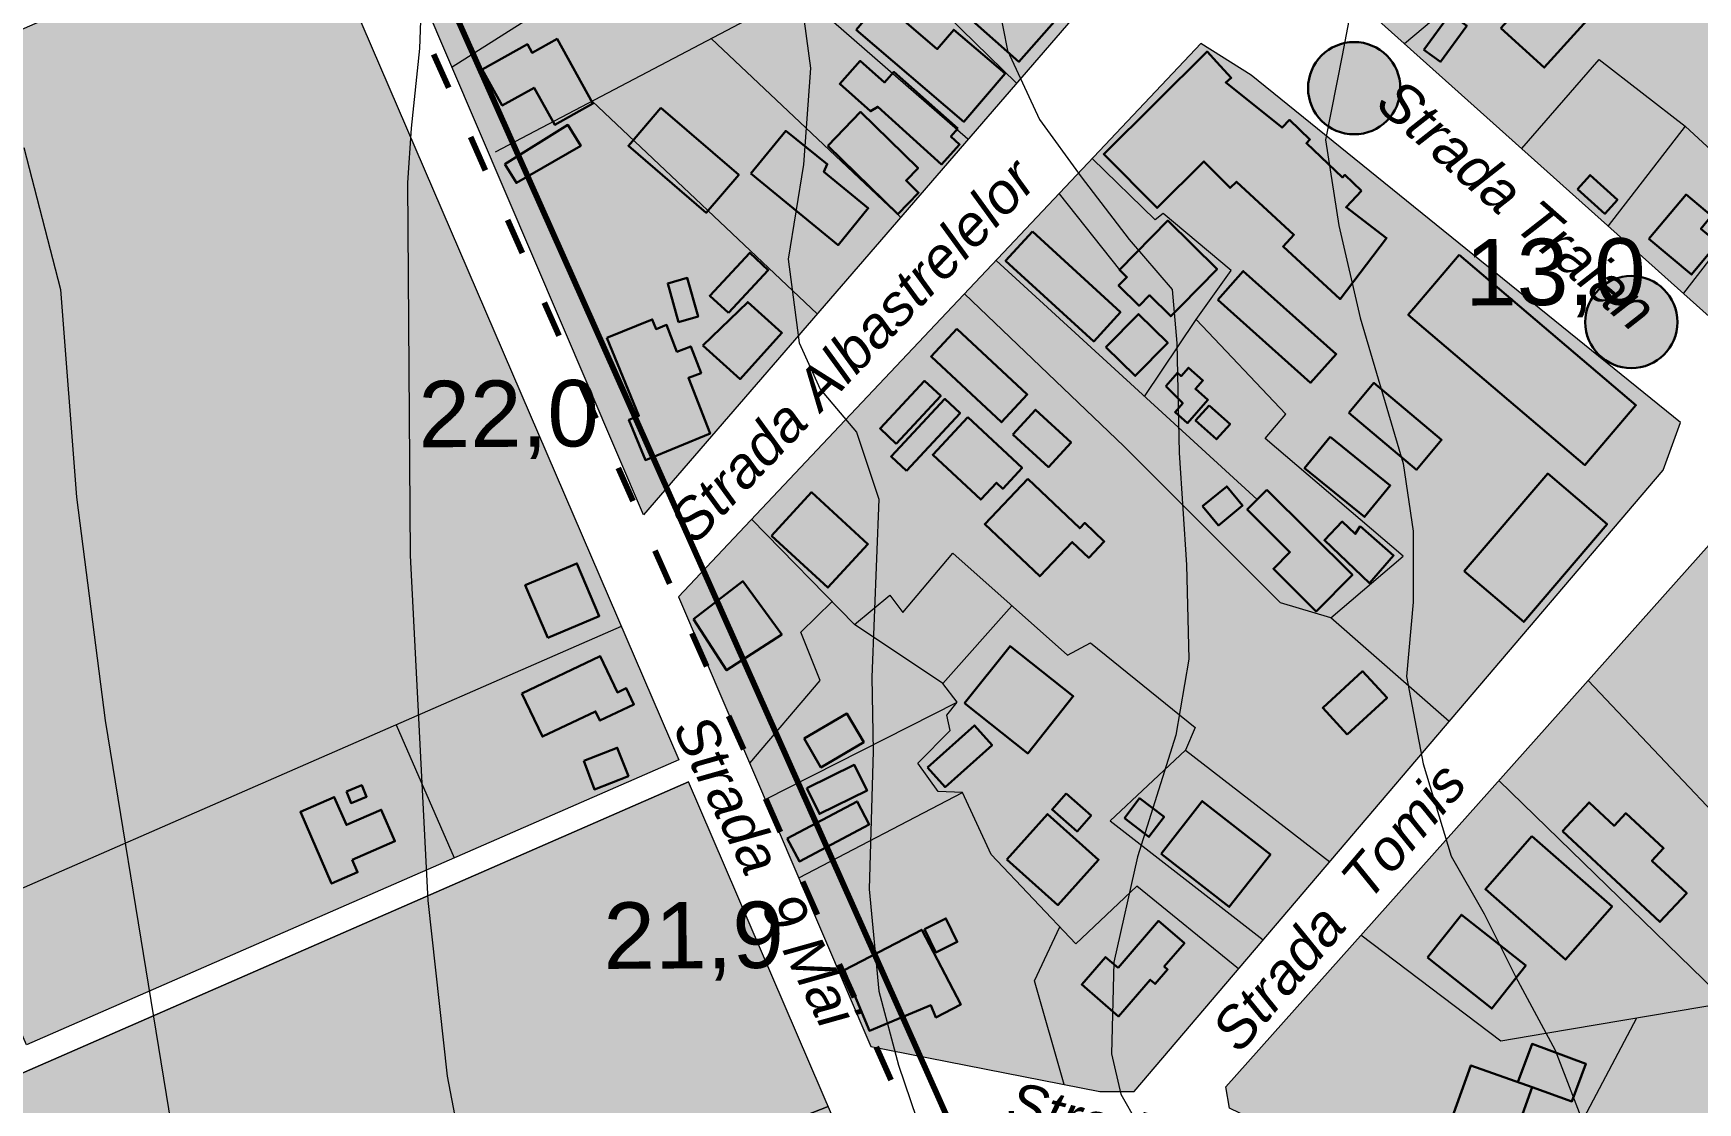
# Model space of a CAD drawing. Header units: metres. Extents: x 783184 to 1587399, y 282652 to 580595.
# Drawn here: x 788436.4 to 788712.1, y 289558.4 to 289735.5 of the extents above; entities that cross this region are included whole.
import ezdxf

# ---------------------------------------------------------------- set-up
doc = ezdxf.new("R2010")
doc.units = ezdxf.units.M
doc.header["$LTSCALE"] = 0.5
doc.linetypes.add('ACAD_ISO03W100', pattern=[30, 12, -18])
doc.layers.get('0').update_dxf_attribs({"linetype": 'CONTINUOUS'})
for name, color, linetype in [('cladiri', 18, 'CONTINUOUS'), ('curbe  de nivelI', 7, 'CONTINUOUS'), ('denumire strazi', 3, 'CONTINUOUS'), ('locuinte P+3 P+4', 7, 'CONTINUOUS'), ('locuinte si functiuni complementare', 51, 'CONTINUOUS'), ('strazi', 7, 'CONTINUOUS'), ('UTR-uri', 7, 'CONTINUOUS')]:
    doc.layers.add(name, color=color, linetype=linetype)
doc.layers.add('cote de nivel', color=1, linetype='CONTINUOUS', lineweight=211)
doc.layers.add('Limite proprietati', color=7, linetype='CONTINUOUS', lineweight=5)
doc.styles.add('arial', font='arial.ttf')
doc.styles.add('ARIAL_ITALIC', font='ariali.ttf')

msp = doc.modelspace()

# ---------------------------------------------------------------- hatches: boundary and pattern name
at = {"lineweight": 80}
for points in [[(788662.87974, 289726.4225, 1), (788647.60028, 289726.4225, 1)], [(788708.79138, 289687.68336, 1), (788693.51191, 289687.68336, 1)]]:
    msp.add_hatch(color=1, dxfattribs=at).paths.add_polyline_path(points)
at = {"layer": 'cladiri', "lineweight": 30}
h = msp.add_hatch(color=256, dxfattribs=at)
h.paths.add_polyline_path([(788737.97894, 289697.36797), (788726.75493, 289706.82632), (788715.76226, 289693.78157), (788720.77157, 289689.56028), (788722.29257, 289691.36522), (788726.04101, 289688.20645), (788729.8244, 289692.69612), (788732.29067, 289690.61783)])
h.paths.add_polyline_path([(788714.4517, 289705.26397), (788710.22298, 289708.80944), (788704.0566, 289701.45475), (788711.091, 289695.55692), (788715.47016, 289700.77998), (788712.66448, 289703.13234)])
h.paths.add_polyline_path([(788698.85085, 289707.95364), (788694.3061, 289712.02253), (788692.22858, 289709.70204), (788696.77332, 289705.63315)])
h.paths.add_polyline_path([(788698.7301, 289743.12951), (788691.53555, 289749.63093), (788679.5256, 289736.34058), (788686.72014, 289729.83916)])
h.paths.add_polyline_path([(788673.87508, 289736.7618), (788671.14289, 289738.757), (788666.79022, 289732.79655), (788669.52241, 289730.80135)])
h.paths.add_polyline_path([(788668.31074, 289754.54455), (788660.86337, 289761.08259), (788651.68637, 289750.62924), (788657.6251, 289745.41562), (788662.68653, 289751.181), (788664.19516, 289749.85657)])
h.paths.add_polyline_path([(788669.59935, 289776.50034), (788661.62898, 289767.8426), (788662.40566, 289767.12759), (788660.92963, 289765.52427), (788666.26509, 289760.61241), (788672.06343, 289766.9108), (788677.63788, 289761.77891), (788681.28594, 289765.74158)])
h.paths.add_polyline_path([(788685.14456, 289792.60785), (788677.31433, 289784.40373), (788690.91387, 289771.42397), (788698.7441, 289779.62809)])
h.paths.add_polyline_path([(788697.57955, 289800.16997), (788694.40646, 289802.73111), (788691.43067, 289799.04428), (788694.60375, 289796.48315)])
h.paths.add_polyline_path([(788704.72213, 289788.34348), (788703.03408, 289786.61405), (788706.53274, 289783.19911), (788708.22079, 289784.92853)])
h.paths.add_polyline_path([(788716.1226, 289794.69571), (788713.67255, 289796.8174), (788708.23199, 289790.53484), (788710.68204, 289788.41314)])
h.paths.add_polyline_path([(788725.82353, 289807.17214), (788712.15579, 289819.46447), (788702.42602, 289808.64601), (788716.09377, 289796.35369)])
h.paths.add_polyline_path([(788702.60822, 289763.22109), (788697.51934, 289757.84789), (788701.90351, 289753.6957), (788706.99239, 289759.06891)])
h.paths.add_polyline_path([(788709.68603, 289761.9467), (788708.04066, 289760.07385), (788709.92963, 289758.41433), (788711.57499, 289760.28718)])
h.paths.add_polyline_path([(788724.45093, 289755.05226), (788718.93289, 289760.17657), (788706.80039, 289747.11185), (788712.31844, 289741.98754)])
h.paths.add_polyline_path([(788754.45951, 289788.23421), (788749.50851, 289792.83194), (788719.76972, 289761.01276), (788724.82276, 289756.32027)])
h.paths.add_polyline_path([(788751.87655, 289744.67373), (788749.23743, 289746.75868), (788762.97162, 289764.14337), (788767.44854, 289760.60653), (788766.22718, 289759.06054), (788774.47942, 289752.54113), (788770.7221, 289747.78513), (788779.97022, 289740.47898), (788791.69963, 289755.32602), (788778.38215, 289765.84705), (788779.02154, 289766.65639), (788774.91702, 289769.89904), (788775.93265, 289771.18462), (788761.68409, 289782.44122), (788750.72084, 289768.56398), (788750.02999, 289769.10977), (788746.70142, 289764.89648), (788748.13971, 289763.76021), (788740.71484, 289754.36183), (788739.82699, 289755.06324), (788737.32877, 289751.901), (788739.13676, 289750.47266), (788732.97047, 289742.6674), (788743.63531, 289734.242)])
h = msp.add_hatch(color=256, dxfattribs=at)
h.paths.add_polyline_path([(788544.96971, 289678.41749), (788547.06793, 289679.231), (788545.35206, 289683.65664), (788543.05186, 289682.76483), (788541.33305, 289687.19806), (788539.59005, 289686.52228), (788538.96832, 289688.12587), (788531.4657, 289685.04462), (788536.75863, 289672.15672), (788535.10492, 289671.47756), (788537.84265, 289664.81138), (788548.5414, 289669.20525)])
h.paths.add_polyline_path([(788560.43216, 289685.8868), (788554.782, 289690.98525), (788547.35526, 289683.78604), (788553.5183, 289678.22479)])
h.paths.add_polyline_path([(788544.7705, 289694.99017), (788541.52666, 289694.08428), (788543.31583, 289687.67757), (788546.55967, 289688.58346)])
h.paths.add_polyline_path([(788558.19405, 289696.30051), (788555.11985, 289699.16711), (788548.48004, 289692.04644), (788551.60556, 289689.23487)])
h.paths.add_polyline_path([(788553.30838, 289712.06029), (788540.41143, 289723.16028), (788535.0232, 289716.89976), (788547.92015, 289705.79977)])
h.paths.add_polyline_path([(788567.39111, 289712.56915), (788567.95358, 289713.84447), (788561.08241, 289719.33401), (788555.30786, 289712.31271), (788569.74187, 289700.4417), (788574.74306, 289706.52267)])
h.paths.add_polyline_path([(788573.48726, 289722.47928), (788568.02876, 289716.88925), (788579.62552, 289705.56534), (788583.08109, 289709.10417), (788581.00903, 289711.12748), (788583.01197, 289713.17867)])
h.paths.add_polyline_path([(788578.98887, 289729.10877), (788577.45266, 289727.37125), (788573.41345, 289730.94247), (788570.0311, 289727.11689), (788575.1414, 289722.59866), (788576.30947, 289723.35992), (788586.86953, 289713.79159), (788589.88138, 289717.11562), (788588.43705, 289718.4243), (788589.58837, 289719.73733)])
h.paths.add_polyline_path([(788588.9191, 289736.10396), (788586.17603, 289732.89391), (788576.83313, 289740.87765), (788572.75511, 289736.10537), (788590.58613, 289720.86832), (788597.40722, 289728.85065)])
h.paths.add_polyline_path([(788557.52984, 289748.20369), (788549.81391, 289743.48887), (788554.16144, 289736.37403), (788561.87737, 289741.08884)])
h.paths.add_polyline_path([(788606.82326, 289738.85681), (788597.64368, 289746.97156), (788590.52349, 289738.91704), (788599.70307, 289730.80229)])
h.paths.add_polyline_path([(788599.12996, 289750.96065), (788592.80043, 289756.54648), (788588.99099, 289752.63828), (788595.02875, 289746.7531)])
h.paths.add_polyline_path([(788611.8553, 289762.77662), (788597.94866, 289755.06159), (788597.10731, 289754.31976), (788608.55343, 289742.93532), (788611.16244, 289745.61564), (788606.17748, 289750.46798), (788615.74054, 289755.77332)])
h.paths.add_polyline_path([(788617.82554, 289755.78838), (788614.2565, 289751.84069), (788617.33197, 289749.06021), (788620.90102, 289753.0079)])
h.paths.add_polyline_path([(788605.75017, 289774.95417), (788598.8775, 289770.45736), (788603.59192, 289763.25212), (788610.46459, 289767.74893)])
h.paths.add_polyline_path([(788523.19336, 289734.57588), (788519.07022, 289732.28684), (788518.29272, 289733.68731), (788510.81404, 289729.53538), (788514.12821, 289723.56572), (788519.39658, 289726.49055), (788522.80304, 289720.35465), (788529.1365, 289723.87079)])
h.paths.add_polyline_path([(788527.11953, 289716.8748), (788524.97394, 289720.32987), (788514.53718, 289713.84867), (788516.47887, 289710.72195)])
msp.add_hatch(color=256, dxfattribs=at).paths.add_polyline_path([(788633.95615, 289727.33872), (788634.88311, 289728.13272), (788632.50897, 289730.71061), (788630.88094, 289732.47838), (788613.75353, 289715.50749), (788622.57999, 289706.59962), (788630.33495, 289714.28371), (788634.6883, 289709.89021), (788635.74102, 289710.93331), (788645.24456, 289702.15533), (788643.4571, 289700.22012), (788652.90517, 289691.49337), (788660.60782, 289701.58193), (788653.89197, 289706.70951), (788656.47197, 289709.42045), (788653.69097, 289712.06713), (788653.27978, 289711.63508), (788647.32179, 289717.30528), (788647.91346, 289717.92699), (788644.51341, 289721.16281), (788643.29874, 289719.8865)])
h = msp.add_hatch(color=256, dxfattribs=at)
h.paths.add_polyline_path([(788672.65481, 289698.81522), (788664.20508, 289688.89522), (788693.45138, 289663.98361), (788701.9011, 289673.90361)])
h.paths.add_polyline_path([(788697.13145, 289654.19262), (788687.29842, 289662.59642), (788673.47984, 289646.42773), (788683.31287, 289638.02393)])
h.paths.add_polyline_path([(788658.49409, 289677.59645), (788654.33596, 289672.65174), (788665.5673, 289663.20701), (788669.72544, 289668.15172)])
h.paths.add_polyline_path([(788651.27045, 289668.68215), (788647.02909, 289663.45631), (788656.96212, 289655.39453), (788661.20348, 289660.62037)])
h.paths.add_polyline_path([(788656.21174, 289653.86864), (788655.42719, 289652.58414), (788653.27221, 289654.64533), (788650.31243, 289651.55088), (788657.75058, 289644.43643), (788661.75809, 289649.03157)])
h.paths.add_polyline_path([(788640.77855, 289659.91023), (788637.52186, 289656.63963), (788644.60341, 289649.58821), (788641.84994, 289646.82298), (788648.9368, 289639.76628), (788654.94695, 289645.80211)])
h.paths.add_polyline_path([(788636.74207, 289657.27898), (788634.12293, 289660.46449), (788630.1396, 289657.18939), (788632.75874, 289654.00388)])
h.paths.add_polyline_path([(788634.69107, 289670.7928), (788631.19848, 289673.88181), (788628.95983, 289671.35068), (788632.45242, 289668.26168)])
h.paths.add_polyline_path([(788631.00515, 289674.78576), (788628.94767, 289676.60843), (788630.18577, 289678.00603), (788627.79812, 289680.12118), (788626.56966, 289678.73445), (788625.98502, 289679.25237), (788624.02425, 289677.03898), (788626.84648, 289674.22171), (788625.55882, 289672.76817), (788627.60895, 289670.95202)])
h.paths.add_polyline_path([(788632.53499, 289696.44741), (788624.35005, 289704.49555), (788616.34286, 289696.35226), (788617.58803, 289695.12791), (788616.2043, 289693.72066), (788619.59768, 289690.384), (788621.31195, 289692.1274), (788624.85834, 289688.64028), (788626.51983, 289690.33001)])
h.paths.add_polyline_path([(788636.87207, 289696.1338), (788632.62844, 289691.39069), (788648.0133, 289677.62599), (788652.25693, 289682.3691)])
h.paths.add_polyline_path([(788619.49325, 289689.00015), (788614.11682, 289683.52111), (788618.97795, 289678.75102), (788624.35438, 289684.23006)])
h.paths.add_polyline_path([(788601.92672, 289702.67116), (788597.50138, 289697.83692), (788612.08693, 289684.48508), (788616.51227, 289689.31932)])
h.paths.add_polyline_path([(788589.43898, 289686.56965), (788585.15267, 289681.98955), (788596.8015, 289671.08793), (788601.08781, 289675.66803)])
h.paths.add_polyline_path([(788602.42932, 289673.16633), (788598.6841, 289669.07779), (788604.60094, 289663.6578), (788608.34616, 289667.74633)])
h.paths.add_polyline_path([(788601.15334, 289661.72372), (788594.0307, 289654.22101), (788603.14566, 289645.5678), (788608.53841, 289651.24831), (788611.27145, 289648.65373), (788613.84093, 289651.36032), (788610.62166, 289654.41651), (788609.78206, 289653.53211)])
h.paths.add_polyline_path([(788600.22492, 289663.5346), (788591.22637, 289671.91097), (788585.43734, 289665.69194), (788593.3907, 289658.28848), (788595.96962, 289661.05895), (788597.0148, 289660.08604)])
h.paths.add_polyline_path([(788589.96243, 289672.60909), (788587.44223, 289674.95503), (788578.53651, 289665.38782), (788581.0567, 289663.04188)])
h.paths.add_polyline_path([(788586.75366, 289675.44581), (788584.06753, 289677.94622), (788576.70649, 289670.03843), (788579.39263, 289667.53802)])
h = msp.add_hatch(color=256, dxfattribs=at)
h.paths.add_polyline_path([(788624.33661, 289580.44351), (788623.78275, 289580.92159), (788627.1289, 289584.79806), (788622.85046, 289588.4912), (788616.12678, 289580.70192), (788614.04064, 289582.50267), (788610.1035, 289577.94156), (788616.2195, 289572.66225), (788621.46728, 289578.74172), (788622.26972, 289578.04905)])
h.paths.add_polyline_path([(788583.6177, 289587.03166), (788570.77825, 289580.35311), (788574.94382, 289570.30536), (788585.10933, 289574.51975), (788585.94605, 289572.5015), (788590.06204, 289574.64247)])
h.paths.add_polyline_path([(788587.60926, 289588.89474), (788584.04148, 289587.12612), (788585.95826, 289583.25947), (788589.47819, 289585.00438)])
h.paths.add_polyline_path([(788612.89688, 289598.62809), (788604.46055, 289606.19324), (788597.71501, 289598.6709), (788606.15134, 289591.10575)])
h.paths.add_polyline_path([(788607.51713, 289609.58702), (788605.19764, 289606.96049), (788609.32749, 289603.31343), (788611.64697, 289605.93996)])
h.paths.add_polyline_path([(788619.6894, 289608.8024), (788617.18159, 289605.49864), (788621.24498, 289602.41421), (788623.75279, 289605.71796)])
h.paths.add_polyline_path([(788630.06062, 289608.32889), (788623.25701, 289599.6191), (788634.55162, 289590.79637), (788641.35523, 289599.50617)])
h.paths.add_polyline_path([(788572.89273, 289608.2785), (788561.33915, 289602.15103), (788563.35524, 289598.34962), (788574.90882, 289604.47709)])
h.paths.add_polyline_path([(788572.44091, 289614.34151), (788564.56644, 289610.47151), (788566.66553, 289606.20039), (788574.54001, 289610.07039)])
h.paths.add_polyline_path([(788571.20533, 289622.83923), (788564.11349, 289618.67952), (788566.90419, 289613.92169), (788573.99603, 289618.08139)])
h.paths.add_polyline_path([(788595.25907, 289617.61025), (788592.33564, 289620.87869), (788584.55622, 289613.92046), (788587.47966, 289610.65201)])
h.paths.add_polyline_path([(788608.69534, 289625.69052), (788598.24462, 289634.01694), (788590.70537, 289624.55421), (788601.1561, 289616.22779)])
h.paths.add_polyline_path([(788560.41099, 289635.94343), (788553.95615, 289644.74797), (788545.78638, 289638.46069), (788551.27053, 289630.01097)])
h.paths.add_polyline_path([(788574.69573, 289650.89595), (788565.36435, 289659.50148), (788558.72099, 289652.29778), (788568.05237, 289643.69225)])
h.paths.add_polyline_path([(788660.67875, 289625.44211), (788656.60774, 289629.85544), (788650.02159, 289623.78016), (788654.09259, 289619.36683)])
h = msp.add_hatch(color=256, dxfattribs=at)
h.paths.add_polyline_path([(788526.4878, 289647.70886), (788517.93335, 289644.08806), (788521.67014, 289635.39509), (788530.17594, 289638.9953)])
h.paths.add_polyline_path([(788530.35946, 289632.32946), (788517.38307, 289626.18284), (788520.77854, 289619.01452), (788529.58434, 289623.18562), (788530.29769, 289621.67964), (788535.92552, 289624.34541), (788534.6505, 289627.03717), (788533.19326, 289626.34691)])
h.paths.add_polyline_path([(788533.1776, 289617.17505), (788527.64189, 289614.98891), (788529.38313, 289610.25993), (788535.02811, 289612.48921)])
h.paths.add_polyline_path([(788496.34432, 289601.68624), (788494.07369, 289606.90756), (788488.30093, 289604.39712), (788486.29977, 289608.9988), (788480.68015, 289606.55495), (788485.84591, 289594.67629), (788490.16907, 289596.55634), (788489.27511, 289598.612)])
h = msp.add_hatch(color=0, dxfattribs=at)
h.paths.add_polyline_path([(788684.7191, 289560.9374), (788674.5633, 289564.55804), (788669.94277, 289551.59759), (788680.09858, 289547.97695)])
h.paths.add_polyline_path([(788693.61146, 289564.81536), (788684.70219, 289568.12496), (788682.34639, 289561.78329), (788684.7191, 289560.9374), (788691.29941, 289558.59145)])
h.paths.add_polyline_path([(788703.89858, 289556.98537), (788695.20623, 289558.16513), (788693.78453, 289547.69025), (788702.47688, 289546.51048)])
h.paths.add_polyline_path([(788720.96422, 289550.84478), (788722.59477, 289550.43674), (788723.817, 289555.32092), (788715.99858, 289557.27743), (788712.62202, 289543.78437), (788718.8099, 289542.23589)])
h.paths.add_polyline_path([(788738.56805, 289549.82074), (788729.50469, 289549.82074), (788728.97157, 289537.21537), (788738.56805, 289537.21537)])
h.paths.add_polyline_path([(788732.97692, 289562.42611), (788725.07164, 289563.64348), (788724.88417, 289562.42611), (788724.17332, 289557.81005), (788732.0786, 289556.59268)])
h.paths.add_polyline_path([(788672.99394, 289589.52361), (788667.36125, 289582.4088), (788678.02771, 289573.96433), (788683.6604, 289581.07914)])
h.paths.add_polyline_path([(788684.66905, 289602.51468), (788676.96623, 289593.7409), (788690.24899, 289582.07949), (788697.95181, 289590.85327)])
h.paths.add_polyline_path([(788706.47679, 289600.51356), (788700.22028, 289606.32995), (788698.29546, 289604.25949), (788694.15533, 289608.10838), (788689.73036, 289603.34858), (788705.88925, 289588.32639), (788710.31422, 289593.08619), (788704.55197, 289598.44309)])
h.paths.add_polyline_path([(788751.95287, 289578.76226), (788744.04479, 289582.14816), (788740.36946, 289573.56409), (788748.27754, 289570.17819)])
h.paths.add_polyline_path([(788758.02042, 289592.48398), (788745.59344, 289598.9736), (788740.39671, 289589.02238), (788752.82369, 289582.53276)])
h.paths.add_polyline_path([(788751.9414, 289626.96539), (788747.98127, 289630.55539), (788740.305, 289622.08772), (788744.26513, 289618.49771)])
h.paths.add_polyline_path([(788743.07093, 289629.07461), (788738.7978, 289633.00816), (788727.23974, 289620.45231), (788732.89367, 289615.24768), (788737.72445, 289620.49549), (788736.34364, 289621.76657)])
h.paths.add_polyline_path([(788734.78948, 289641.4954), (788727.83105, 289647.97008), (788717.27616, 289636.62657), (788724.23459, 289630.1519)])
at = {"layer": 'locuinte P+3 P+4', "lineweight": 30, "true_color": 0xe47521}
msp.add_hatch(color=32, dxfattribs=at).paths.add_polyline_path([(788638.18407, 289728.55894), (788629.83753, 289733.80027), (788611.84892, 289714.7563), (788622.26326, 289704.59076), (788623.61557, 289705.65934), (788634.86338, 289696.22988), (788629.08646, 289688.1324), (788643.92792, 289672.40809), (788640.50692, 289668.39498), (788663.35236, 289648.92024), (788651.38517, 289638.69588), (788670.95599, 289621.50358), (788706.42792, 289663.17346), (788709.28961, 289671.03543)])
at = {"layer": 'locuinte si functiuni complementare', "lineweight": 30}
for points in [[(788538.62047, 289830.03976), (788547.06943, 289835.66694), (788554.65187, 289825.92759), (788576.96578, 289836.53265), (788560.37178, 289869.44092), (788551.79388, 289876.45244), (788533.90663, 289874.5404), (788502.11235, 289867.73393), (788451.02585, 289856.79741), (788459.77195, 289837.51947), (788537.50278, 289655.76157), (788621.65161, 289753.15067), (788620.50017, 289756.62606), (788614.522, 289774.66998), (788581.51519, 289828.09189), (788557.90142, 289816.62108), (788567.65024, 289794.76161), (788560.71774, 289791.51515)], [(788721.76479, 289659.47065), (788633.99598, 289561.03369), (788634.60132, 289557.45558), (788639.62248, 289555.04773), (788664.7285, 289548.22552), (788745.12544, 289533.55838), (788770.22711, 289614.81092)]]:
    msp.add_hatch(color=256, dxfattribs=at).paths.add_polyline_path(points)
h = msp.add_hatch(color=256, dxfattribs=at)
h.paths.add_polyline_path([(788350.5648, 289844.62214), (788332.19139, 289840.78102), (788360.73054, 289775.27702), (788379.26507, 289778.92557)])
h.paths.add_polyline_path([(788446.60927, 289839.84427), (788435.23996, 289862.32423), (788350.5648, 289844.62214), (788398.99473, 289733.76326), (788477.52522, 289768.07017)])
h.paths.add_polyline_path([(788482.27249, 289757.04896), (788399.90987, 289721.06793), (788398.04916, 289719.37578, -0.444968825), (788382.68349, 289692.57501), (788382.30854, 289690.62468), (788382.78804, 289688.24431), (788425.6934, 289590.03149), (788533.85954, 289637.28507)])
h.paths.add_polyline_path([(788506.15669, 289598.91616), (788496.52078, 289620.97322), (788425.6934, 289590.03149), (788435.32928, 289567.97442)])
h.paths.add_polyline_path([(788533.85954, 289637.28507), (788496.52078, 289620.97322), (788506.15669, 289598.91616), (788543.38178, 289615.17835)])
h = msp.add_hatch(color=256, dxfattribs=at)
h.paths.add_polyline_path([(788760.5756, 289788.77264), (788736.69486, 289811.47778), (788702.03302, 289777.60178), (788685.90106, 289794.10795), (788670.62958, 289778.10726), (788693.4303, 289758.94242), (788663.55665, 289733.84674), (788683.01729, 289716.4237), (788695.84336, 289731.15354), (788710.06621, 289720.12418), (788722.35457, 289708.75379), (788742.24087, 289728.01998), (788720.49298, 289747.95726)])
h.paths.add_polyline_path([(788736.69486, 289811.47778), (788718.75693, 289828.53267), (788685.90106, 289794.10795), (788702.03302, 289777.60178)])
h.paths.add_polyline_path([(788659.29473, 289766.23117), (788644.59165, 289750.82603), (788663.55665, 289733.84674), (788679.55943, 289747.29005)])
h.paths.add_polyline_path([(788722.35457, 289708.75379), (788710.06621, 289720.12418), (788697.28849, 289703.64674), (788709.7941, 289692.45051)])
h.paths.add_polyline_path([(788762.06152, 289720.88704), (788750.56929, 289728.35944), (788742.24087, 289728.01998), (788722.35457, 289708.75379), (788709.7941, 289692.45051), (788725.12859, 289678.72159)])
h.paths.add_polyline_path([(788773.97032, 289706.43089), (788771.54915, 289707.60938), (788769.55908, 289716.01203), (788762.06152, 289720.88704), (788725.12859, 289678.72159), (788740.01112, 289665.39732)])
h.paths.add_polyline_path([(788778.53305, 289688.52938), (788767.36153, 289698.44535), (788740.01112, 289665.39732), (788775.11788, 289633.96636), (788779.25291, 289636.82631), (788784.94837, 289651.50497), (788765.62224, 289663.86528)])
h.paths.add_polyline_path([(788793.9906, 289674.80909), (788778.53305, 289688.52938), (788765.62224, 289663.86528), (788784.94837, 289651.50497)])
h.paths.add_polyline_path([(788801.13064, 289693.21077), (788773.97032, 289706.43089), (788767.36153, 289698.44535), (788793.9906, 289674.80909)])
h = msp.add_hatch(color=256, dxfattribs=at)
h.paths.add_polyline_path([(788710.06621, 289720.12418), (788695.84336, 289731.15354), (788683.01729, 289716.4237), (788697.28849, 289703.64674)])
h.paths.add_polyline_path([(788670.62958, 289778.10726), (788659.29473, 289766.23117), (788679.55943, 289747.29005), (788693.4303, 289758.94242)])
h = msp.add_hatch(color=256, dxfattribs=at)
h.paths.add_polyline_path([(788640.50692, 289668.39498), (788643.92792, 289672.40809), (788629.08646, 289688.1324), (788620.52102, 289675.34679), (788595.91918, 289697.89201), (788590.69316, 289692.35939), (788617.1092, 289667.11636), (788643.04428, 289641.19942), (788651.38517, 289638.69588), (788663.35236, 289648.92024)])
h.paths.add_polyline_path([(788634.86338, 289696.22988), (788623.61557, 289705.65934), (788622.26326, 289704.59076), (788611.84892, 289714.7563), (788595.91918, 289697.89201), (788620.52102, 289675.34679), (788629.08646, 289688.1324)])
h.paths.add_polyline_path([(788617.1092, 289667.11636), (788590.69316, 289692.35939), (788569.06884, 289669.46641), (788555.42341, 289655.02043), (788572.46258, 289637.60906), (788578.32869, 289642.42428), (788580.49357, 289639.56308), (788588.734, 289649.40286), (788607.72897, 289632.51471), (788611.56992, 289634.53849), (788628.90735, 289620.5094), (788627.30027, 289616.76224), (788651.17807, 289598.2699), (788670.95599, 289621.50358), (788651.38517, 289638.69588), (788643.04428, 289641.19942)])
h.paths.add_polyline_path([(788572.46258, 289637.60906), (788568.75527, 289641.39735), (788563.57396, 289636.32679), (788566.77558, 289628.28516), (788555.10891, 289614.59318), (788557.6687, 289608.60762), (788589.44918, 289624.7285), (788587.07953, 289627.82841)])
h.paths.add_polyline_path([(788628.90735, 289620.5094), (788611.56992, 289634.53849), (788607.72897, 289632.51471), (788598.52306, 289640.69955), (788587.07953, 289627.82841), (788589.44918, 289624.7285), (788587.76805, 289622.55651), (788588.32818, 289620.01629), (788582.94261, 289614.63448), (788586.30322, 289609.94153), (788590.37774, 289609.77361), (788595.12061, 289599.51556), (788609.14793, 289584.70578), (788619.23468, 289594.2596), (788636.09785, 289580.55473), (788640.18159, 289585.35202), (788614.8398, 289605.06112), (788627.30027, 289616.76224)])
h.paths.add_polyline_path([(788595.12061, 289599.51556), (788590.37774, 289609.77361), (788563.22017, 289595.62662), (788575.17626, 289567.66972), (788607.19277, 289561.40684), (788602.26948, 289578.55176), (788606.49853, 289587.50297)])
h.paths.add_polyline_path([(788619.23468, 289594.2596), (788609.14793, 289584.70578), (788606.49853, 289587.50297), (788602.26948, 289578.55176), (788607.19277, 289561.40684), (788613.11059, 289560.24923), (788618.81256, 289560.24923), (788636.09785, 289580.55473)])
h = msp.add_hatch(color=256, dxfattribs=at)
h.paths.add_polyline_path([(788627.30027, 289616.76224), (788614.8398, 289605.06112), (788640.18159, 289585.35202), (788651.17807, 289598.2699)])
h.paths.add_polyline_path([(788598.52306, 289640.69955), (788588.734, 289649.40286), (788580.49357, 289639.56308), (788578.32869, 289642.42428), (788572.46258, 289637.60906), (788587.07953, 289627.82841)])
h.paths.add_polyline_path([(788563.57396, 289636.32679), (788568.75527, 289641.39735), (788555.42341, 289655.02043), (788543.30593, 289642.19206), (788555.10891, 289614.59318), (788566.77558, 289628.28516)])
h.paths.add_polyline_path([(788582.94261, 289614.63448), (788588.32818, 289620.01629), (788587.76805, 289622.55651), (788589.44918, 289624.7285), (788557.6687, 289608.60762), (788563.22017, 289595.62662), (788590.37774, 289609.77361), (788586.30322, 289609.94153)])
h = msp.add_hatch(color=256, dxfattribs=at)
h.paths.add_polyline_path([(788568.12745, 289557.72909), (788544.9642, 289611.50461), (788431.45237, 289561.91571), (788452.95796, 289512.68819)])
h.paths.add_polyline_path([(788580.93095, 289528.00462), (788568.12745, 289557.72909), (788452.95796, 289512.68819), (788472.73905, 289466.90478), (788612.646, 289454.331), (788614.018, 289455.278), (788614.0508, 289456.91651)])

# ---------------------------------------------------------------- linework, layer by layer
at = {"color": 1, "linetype": 'ByBlock', "lineweight": 30}
for centre in [(788655.24001, 289726.4225), (788701.15165, 289687.68336)]:
    msp.add_circle(centre, 7.63973, dxfattribs=at)
at = {"layer": 'cladiri', "lineweight": 30}
for points in [[(788679.5256, 289736.34058), (788691.53555, 289749.63093), (788698.7301, 289743.12951), (788686.72014, 289729.83916), (788679.5256, 289736.34058)], [(788590.52349, 289738.91704), (788599.70307, 289730.80229), (788606.82326, 289738.85681), (788597.64368, 289746.97156), (788590.52349, 289738.91704)], [(788572.75511, 289736.10537), (788590.58613, 289720.86832), (788597.40722, 289728.85065), (788588.9191, 289736.10396), (788586.17603, 289732.89391), (788576.83313, 289740.87765), (788572.75511, 289736.10537)], [(788666.79022, 289732.79655), (788671.14289, 289738.757), (788673.87508, 289736.7618), (788669.52241, 289730.80135), (788666.79022, 289732.79655)], [(788510.81404, 289729.53538), (788518.29272, 289733.68731), (788519.07022, 289732.28684), (788523.19336, 289734.57588), (788529.1365, 289723.87079), (788522.80304, 289720.35465), (788519.39658, 289726.49055), (788514.12821, 289723.56572), (788510.81404, 289729.53538)], [(788656.47197, 289709.42045), (788653.69097, 289712.06713), (788653.27978, 289711.63508), (788647.32179, 289717.30528), (788647.91346, 289717.92699), (788644.51341, 289721.16281), (788643.29874, 289719.8865), (788633.95615, 289727.33872), (788634.88311, 289728.13272), (788632.50897, 289730.71061), (788630.88094, 289732.47838), (788613.75353, 289715.50749), (788622.57999, 289706.59962), (788630.33495, 289714.28371), (788634.6883, 289709.89021), (788635.74102, 289710.93331), (788645.24456, 289702.15533), (788643.4571, 289700.22012), (788652.90517, 289691.49337), (788660.60782, 289701.58193), (788653.89197, 289706.70951), (788656.47197, 289709.42045)], [(788589.58837, 289719.73733), (788578.98887, 289729.10877), (788577.45266, 289727.37125), (788573.41345, 289730.94247), (788570.0311, 289727.11689), (788575.1414, 289722.59866), (788576.30947, 289723.35992), (788586.86953, 289713.79159), (788589.88138, 289717.11562), (788588.43705, 289718.4243), (788589.58837, 289719.73733)], [(788540.41143, 289723.16028), (788553.30838, 289712.06029), (788547.92015, 289705.79977), (788535.0232, 289716.89976), (788540.41143, 289723.16028)], [(788568.02876, 289716.88925), (788579.62552, 289705.56534), (788583.08109, 289709.10417), (788581.00903, 289711.12748), (788583.01197, 289713.17867), (788573.48726, 289722.47928), (788568.02876, 289716.88925)], [(788514.53718, 289713.84867), (788524.97394, 289720.32987), (788527.11953, 289716.8748), (788516.47887, 289710.72195), (788514.53718, 289713.84867)], [(788555.30786, 289712.31271), (788569.74187, 289700.4417), (788574.74306, 289706.52267), (788567.39111, 289712.56915), (788567.95358, 289713.84447), (788561.08241, 289719.33401), (788555.30786, 289712.31271)], [(788692.22858, 289709.70204), (788696.77332, 289705.63315), (788698.85085, 289707.95364), (788694.3061, 289712.02253), (788692.22858, 289709.70204)], [(788704.0566, 289701.45475), (788710.22298, 289708.80944), (788714.4517, 289705.26397), (788712.66448, 289703.13234), (788715.47016, 289700.77998), (788711.091, 289695.55692), (788704.0566, 289701.45475)], [(788626.51983, 289690.33001), (788632.53499, 289696.44741), (788624.35005, 289704.49555), (788616.34286, 289696.35226), (788617.58803, 289695.12791), (788616.2043, 289693.72066), (788619.59768, 289690.384), (788621.31195, 289692.1274), (788624.85834, 289688.64028), (788626.51983, 289690.33001)], [(788672.65481, 289698.81522), (788701.9011, 289673.90361), (788693.45138, 289663.98361), (788664.20508, 289688.89522), (788672.65481, 289698.81522)], [(788632.62844, 289691.39069), (788648.0133, 289677.62599), (788652.25693, 289682.3691), (788636.87207, 289696.1338), (788632.62844, 289691.39069)], [(788543.31583, 289687.67757), (788541.52666, 289694.08428), (788544.7705, 289694.99017), (788546.55967, 289688.58346), (788543.31583, 289687.67757)], [(788547.35526, 289683.78604), (788553.5183, 289678.22479), (788560.43216, 289685.8868), (788554.782, 289690.98525), (788547.35526, 289683.78604)], [(788531.4657, 289685.04462), (788536.75863, 289672.15672), (788535.10492, 289671.47756), (788537.84265, 289664.81138), (788548.5414, 289669.20525), (788544.96971, 289678.41749), (788547.06793, 289679.231), (788545.35206, 289683.65664), (788543.05186, 289682.76483), (788541.33305, 289687.19806), (788539.59005, 289686.52228), (788538.96832, 289688.12587), (788531.4657, 289685.04462)], [(788614.11682, 289683.52111), (788619.49325, 289689.00015), (788624.35438, 289684.23006), (788618.97795, 289678.75102), (788614.11682, 289683.52111)], [(788589.43898, 289686.56965), (788601.08781, 289675.66803), (788596.8015, 289671.08793), (788585.15267, 289681.98955), (788589.43898, 289686.56965)], [(788579.39263, 289667.53802), (788586.75366, 289675.44581), (788584.06753, 289677.94622), (788576.70649, 289670.03843), (788579.39263, 289667.53802)], [(788654.33596, 289672.65174), (788665.5673, 289663.20701), (788669.72544, 289668.15172), (788658.49409, 289677.59645), (788654.33596, 289672.65174)], [(788581.0567, 289663.04188), (788589.96243, 289672.60909), (788587.44223, 289674.95503), (788578.53651, 289665.38782), (788581.0567, 289663.04188)], [(788631.19848, 289673.88181), (788634.69107, 289670.7928), (788632.45242, 289668.26168), (788628.95983, 289671.35068), (788631.19848, 289673.88181)], [(788591.22637, 289671.91097), (788600.22492, 289663.5346), (788597.0148, 289660.08604), (788595.96962, 289661.05895), (788593.3907, 289658.28848), (788585.43734, 289665.69194), (788591.22637, 289671.91097)], [(788598.6841, 289669.07779), (788604.60094, 289663.6578), (788608.34616, 289667.74633), (788602.42932, 289673.16633), (788598.6841, 289669.07779)], [(788651.27045, 289668.68215), (788661.20348, 289660.62037), (788656.96212, 289655.39453), (788647.02909, 289663.45631), (788651.27045, 289668.68215)], [(788673.47984, 289646.42773), (788687.29842, 289662.59642), (788697.13145, 289654.19262), (788683.31287, 289638.02393), (788673.47984, 289646.42773)], [(788601.15334, 289661.72372), (788609.78206, 289653.53211), (788610.62166, 289654.41651), (788613.84093, 289651.36032), (788611.27145, 289648.65373), (788608.53841, 289651.24831), (788603.14566, 289645.5678), (788594.0307, 289654.22101), (788601.15334, 289661.72372)], [(788630.1396, 289657.18939), (788634.12293, 289660.46449), (788636.74207, 289657.27898), (788632.75874, 289654.00388), (788630.1396, 289657.18939)], [(788640.77855, 289659.91023), (788654.94695, 289645.80211), (788648.9368, 289639.76628), (788641.84994, 289646.82298), (788644.60341, 289649.58821), (788637.52186, 289656.63963), (788640.77855, 289659.91023)], [(788558.72099, 289652.29778), (788565.36435, 289659.50148), (788574.69573, 289650.89595), (788568.05237, 289643.69225), (788558.72099, 289652.29778)], [(788656.21174, 289653.86864), (788661.75809, 289649.03157), (788657.75058, 289644.43643), (788650.31243, 289651.55088), (788653.27221, 289654.64533), (788655.42719, 289652.58414), (788656.21174, 289653.86864)], [(788521.67014, 289635.39509), (788530.17594, 289638.9953), (788526.4878, 289647.70886), (788517.93335, 289644.08806), (788521.67014, 289635.39509)], [(788517.38307, 289626.18284), (788530.35946, 289632.32946), (788533.19326, 289626.34691), (788534.6505, 289627.03717), (788535.92552, 289624.34541), (788530.29769, 289621.67964), (788529.58434, 289623.18562), (788520.77854, 289619.01452), (788517.38307, 289626.18284)], [(788590.70537, 289624.55421), (788598.24462, 289634.01694), (788608.69534, 289625.69052), (788601.1561, 289616.22779), (788590.70537, 289624.55421)], [(788654.09259, 289619.36683), (788660.67875, 289625.44211), (788656.60774, 289629.85544), (788650.02159, 289623.78016), (788654.09259, 289619.36683)], [(788564.11349, 289618.67952), (788571.20533, 289622.83923), (788573.99603, 289618.08139), (788566.90419, 289613.92169), (788564.11349, 289618.67952)], [(788584.55622, 289613.92046), (788592.33564, 289620.87869), (788595.25907, 289617.61025), (788587.47966, 289610.65201), (788584.55622, 289613.92046)], [(788527.64189, 289614.98891), (788533.1776, 289617.17505), (788535.02811, 289612.48921), (788529.38313, 289610.25993), (788527.64189, 289614.98891)], [(788564.56644, 289610.47151), (788572.44091, 289614.34151), (788574.54001, 289610.07039), (788566.66553, 289606.20039), (788564.56644, 289610.47151)], [(788488.29364, 289609.92745), (788490.84605, 289610.97397), (788491.63425, 289609.05161), (788489.08185, 289608.00509), (788488.29364, 289609.92745)], [(788489.27511, 289598.612), (788496.34432, 289601.68624), (788494.07369, 289606.90756), (788488.30093, 289604.39712), (788486.29977, 289608.9988), (788480.68015, 289606.55495), (788485.84591, 289594.67629), (788490.16907, 289596.55634), (788489.27511, 289598.612)], [(788561.33915, 289602.15103), (788572.89273, 289608.2785), (788574.90882, 289604.47709), (788563.35524, 289598.34962), (788561.33915, 289602.15103)], [(788607.51713, 289609.58702), (788611.64697, 289605.93996), (788609.32749, 289603.31343), (788605.19764, 289606.96049), (788607.51713, 289609.58702)], [(788617.18159, 289605.49864), (788621.24498, 289602.41421), (788623.75279, 289605.71796), (788619.6894, 289608.8024), (788617.18159, 289605.49864)], [(788623.25701, 289599.6191), (788634.55162, 289590.79637), (788641.35523, 289599.50617), (788630.06062, 289608.32889), (788623.25701, 289599.6191)], [(788597.71501, 289598.6709), (788604.46055, 289606.19324), (788612.89688, 289598.62809), (788606.15134, 289591.10575), (788597.71501, 289598.6709)], [(788584.04148, 289587.12612), (788585.95826, 289583.25947), (788589.47819, 289585.00438), (788587.60926, 289588.89474), (788584.04148, 289587.12612)], [(788616.12678, 289580.70192), (788622.85046, 289588.4912), (788627.1289, 289584.79806), (788623.78275, 289580.92159), (788624.33661, 289580.44351), (788622.26972, 289578.04905), (788621.46728, 289578.74172), (788616.2195, 289572.66225), (788610.1035, 289577.94156), (788614.04064, 289582.50267), (788616.12678, 289580.70192)]]:
    msp.add_lwpolyline(points, dxfattribs=at)
for points in [[(788601.92672, 289702.67116), (788616.51227, 289689.31932), (788612.08693, 289684.48508), (788597.50138, 289697.83692), (788601.92672, 289702.67116)], [(788551.60556, 289689.23487), (788558.19405, 289696.30051), (788555.11985, 289699.16711), (788548.48004, 289692.04644), (788551.60556, 289689.23487)], [(788624.02425, 289677.03898), (788625.98502, 289679.25237), (788626.56966, 289678.73445), (788627.79812, 289680.12118), (788630.18577, 289678.00603), (788628.94767, 289676.60843), (788631.00515, 289674.78576), (788627.60895, 289670.95202), (788625.55882, 289672.76817), (788626.84648, 289674.22171)], [(788545.78638, 289638.46069), (788553.95615, 289644.74797), (788560.41099, 289635.94343), (788551.27053, 289630.01097), (788545.78638, 289638.46069)], [(788570.77825, 289580.35311), (788574.94382, 289570.30536), (788585.10933, 289574.51975), (788585.94605, 289572.5015), (788590.06204, 289574.64247), (788583.6177, 289587.03166), (788570.77825, 289580.35311)]]:
    msp.add_lwpolyline(points, close=True, dxfattribs=at)
at = {"layer": 'cladiri', "color": 0, "lineweight": 30}
for points in [[(788689.73036, 289603.34858), (788705.88925, 289588.32639), (788710.31422, 289593.08619), (788704.55197, 289598.44309), (788706.47679, 289600.51356), (788700.22028, 289606.32995), (788698.29546, 289604.25949), (788694.15533, 289608.10838), (788689.73036, 289603.34858)], [(788684.66905, 289602.51468), (788697.95181, 289590.85327), (788690.24899, 289582.07949), (788676.96623, 289593.7409), (788684.66905, 289602.51468)], [(788667.36125, 289582.4088), (788678.02771, 289573.96433), (788683.6604, 289581.07914), (788672.99394, 289589.52361), (788667.36125, 289582.4088)], [(788682.34639, 289561.78329), (788684.70219, 289568.12496), (788693.61146, 289564.81536), (788691.29941, 289558.59145), (788684.7191, 289560.9374)], [(788669.94277, 289551.59759), (788674.5633, 289564.55804), (788684.7191, 289560.9374), (788680.09858, 289547.97695), (788669.94277, 289551.59759)]]:
    msp.add_lwpolyline(points, dxfattribs=at)
at = {"layer": 'curbe  de nivelI', "color": 21, "lineweight": 5}
for points in [[(788540.11025, 289903.50366), (788547.44057, 289884.67568), (788556.91417, 289863.3713), (788565.99308, 289849.36564), (788571.91411, 289840.29158), (788578.82192, 289819.97354), (788582.79879, 289807.01647), (788592.07504, 289761.8433), (788597.79866, 289732.64842), (788603.12759, 289721.20718), (788610.0354, 289711.73858), (788617.97139, 289701.37627), (788625.07661, 289693.09124), (788625.86605, 289684.2144), (788626.26146, 289665.99463), (788627.44565, 289647.45193), (788627.8404, 289631.86817), (788625.66936, 289619.24336), (788619.35359, 289599.12258), (788615.40691, 289581.6706), (788615.01216, 289566.48138), (788616.5911, 289559.77445), (788624.68311, 289545.57153)], [(788490.40708, 289899.264), (788499.65725, 289882.16028), (788510.80198, 289859.14023), (788517.73963, 289846.65912), (788530.22731, 289828.63084), (788549.42135, 289798.81487), (788555.89648, 289780.09323), (788560.98405, 289760.90928), (788565.16601, 289729.7534), (788564.00974, 289713.80534), (788561.46592, 289698.08839), (788563.31593, 289684.22048), (788566.78479, 289676.59314), (788572.79734, 289669.42808), (788576.49742, 289658.33375), (788575.34693, 289628.86873), (788575.57816, 289616.61877), (788574.88442, 289593.73672), (788576.5032, 289576.86413), (788579.7407, 289564.61413), (788582.74704, 289555.83117)], [(788431.8527, 289863.89772), (788445.21248, 289856.38681), (788457.80497, 289848.80928), (788469.35564, 289838.79471), (788477.56633, 289826.2765), (788482.57625, 289814.73193), (788489.41636, 289796.55604), (788494.14795, 289782.64695), (788498.32288, 289770.40692), (788501.1062, 289753.02053), (788500.39798, 289733.01298), (788499.00632, 289719.79931), (788498.44966, 289710.75839), (788498.86715, 289649.00191), (788501.81031, 289591.8459), (788505.01113, 289562.77585), (788512.12826, 289525.56383), (788527.7771, 289464.42336), (788560.14179, 289334.67758), (788567.29953, 289308.12919), (788576.90224, 289287.86755)], [(788656.50852, 289749.02613), (788653.22838, 289731.81446), (788650.49496, 289717.88124), (788652.68172, 289703.67479), (788656.23519, 289688.37558), (788663.36715, 289664.22763), (788665.00725, 289653.0264), (788665.00725, 289641.27878), (788663.91387, 289628.98476), (788666.64729, 289614.50511), (788671.29414, 289599.2059), (788676.76104, 289589.64387), (788681.95462, 289579.26224), (788688.54444, 289567.10021), (788694.01134, 289552.89376)], [(788434.85201, 289716.60577), (788440.93787, 289693.0685), (788443.58393, 289658.68827), (788448.34679, 289621.66336), (788463.46213, 289528.93638), (788467.69577, 289513.33301), (788474.57548, 289494.55611), (788481.98439, 289470.48994), (788491.55137, 289432.21438), (788500.28329, 289394.39611), (788509.54442, 289360.01588), (788525.15599, 289311.8835), (788532.87367, 289292.61081)]]:
    msp.add_lwpolyline(points, dxfattribs=at)
at = {"layer": 'Limite proprietati', "color": 0, "lineweight": 5}
for points in [[(788560.88158, 289764.78714), (788505.80425, 289729.88219)], [(788599.27817, 289727.25691), (788576.40529, 289749.65342)], [(788572.01782, 289746.91896), (788512.94601, 289715.84186)], [(788591.2641, 289717.98188), (788563.8716, 289741.89391)], [(788580.08275, 289705.04122), (788548.70384, 289734.6537)], [(788566.28183, 289689.06881), (788528.9931, 289724.28408)], [(788730.37304, 289589.85763), (788693.9847, 289628.31393)], [(788679.20717, 289611.74022), (788717.05768, 289574.92147), (788686.98172, 289569.82423), (788679.54009, 289568.56304), (788656.35714, 289586.11281)], [(788702.0197, 289572.37285), (788687.11647, 289544.14119)]]:
    msp.add_lwpolyline(points, dxfattribs=at)
at = {"layer": 'Limite proprietati', "lineweight": 5}
for points in [[(788663.55665, 289733.84674), (788693.4303, 289758.94242), (788702.34645, 289748.32873)], [(788683.01729, 289716.4237), (788695.84336, 289731.15354), (788710.06621, 289720.12418), (788697.28849, 289703.64674)], [(788710.06621, 289720.12418), (788722.35457, 289708.75379), (788742.24087, 289728.01998)], [(788670.95599, 289621.50358), (788651.38517, 289638.69588), (788663.35236, 289648.92024), (788640.50692, 289668.39498), (788643.92792, 289672.40809), (788629.08646, 289688.1324), (788634.86338, 289696.22988), (788623.61557, 289705.65934), (788622.26326, 289704.59076), (788611.84892, 289714.7563)], [(788606.36206, 289708.94755), (788616.34286, 289696.35226)], [(788722.35457, 289708.75379), (788709.7941, 289692.45051)], [(788595.91918, 289697.89201), (788639.15021, 289658.27493)], [(788651.38517, 289638.69588), (788643.04428, 289641.19942), (788617.1092, 289667.11636), (788590.69316, 289692.35939)], [(788620.52102, 289675.34679), (788629.08646, 289688.1324)], [(788555.42341, 289655.02043), (788572.46258, 289637.60906), (788578.32869, 289642.42428), (788580.49357, 289639.56308), (788588.734, 289649.40286), (788607.72897, 289632.51471), (788611.56992, 289634.53849), (788628.90735, 289620.5094), (788627.30027, 289616.76224), (788651.17807, 289598.2699)], [(788555.10891, 289614.59318), (788566.77558, 289628.28516), (788563.57396, 289636.32679), (788568.75527, 289641.39735)], [(788636.09785, 289580.55473), (788619.23468, 289594.2596), (788609.14793, 289584.70578), (788595.12061, 289599.51556), (788590.37774, 289609.77361), (788586.30322, 289609.94153), (788582.94261, 289614.63448), (788588.32818, 289620.01629), (788587.76805, 289622.55651), (788589.44918, 289624.7285), (788587.07953, 289627.82841), (788598.52306, 289640.69955)], [(788587.07953, 289627.82841), (788572.46258, 289637.60906)], [(788557.6687, 289608.60762), (788589.44918, 289624.7285)], [(788627.30027, 289616.76224), (788614.8398, 289605.06112), (788640.18159, 289585.35202)], [(788563.22017, 289595.62662), (788590.37774, 289609.77361)], [(788607.19277, 289561.40684), (788602.26948, 289578.55176), (788606.49853, 289587.50297)]]:
    msp.add_lwpolyline(points, dxfattribs=at)
at = {"layer": 'Limite proprietati', "color": 0, "linetype": 'Continuous', "lineweight": 5}
msp.add_lwpolyline([(788425.6934, 289590.03149), (788533.85954, 289637.28507)], dxfattribs=at)
at = {"layer": 'Limite proprietati', "linetype": 'Continuous', "lineweight": 5}
msp.add_lwpolyline([(788496.52078, 289620.97322), (788506.15669, 289598.91616)], dxfattribs=at)
at = {"layer": 'strazi', "color": 0, "lineweight": 20}
for points in [[(788537.50278, 289655.76157), (788459.77195, 289837.51947), (788451.02585, 289856.79741), (788502.11235, 289867.73393), (788533.90663, 289874.5404), (788551.79388, 289876.45244), (788560.37178, 289869.44092), (788576.96578, 289836.53265), (788554.65187, 289825.92759), (788547.06943, 289835.66694), (788538.62047, 289830.03976), (788560.71774, 289791.51515), (788567.65024, 289794.76161), (788557.90142, 289816.62108), (788581.51519, 289828.09189), (788614.522, 289774.66998), (788620.50017, 289756.62606), (788621.65161, 289753.15067)], [(788800.12392, 289751.17119), (788779.48635, 289710.50817), (788752.10994, 289737.74084), (788761.29995, 289749.26216), (788781.77814, 289732.92766), (788794.99735, 289756.0454), (788718.75693, 289828.53267), (788644.59165, 289750.82603), (788775.11788, 289633.96636), (788779.25291, 289636.82631), (788817.28791, 289734.85215)], [(788569.06884, 289669.46641), (788543.30593, 289642.19206), (788575.17626, 289567.66972), (788613.11059, 289560.24923), (788618.81256, 289560.24923), (788706.42792, 289663.17346), (788709.28961, 289671.03543), (788638.18407, 289728.55894), (788629.83753, 289733.80027)]]:
    msp.add_lwpolyline(points, close=True, dxfattribs=at)
at = {"layer": 'strazi', "linetype": 'Continuous', "lineweight": 20}
msp.add_lwpolyline([(788435.32928, 289567.97442), (788382.78804, 289688.24431), (788382.30854, 289690.62468), (788382.68349, 289692.57501, 0.444968825), (788398.04916, 289719.37578), (788399.90987, 289721.06793), (788482.27249, 289757.04896), (788543.38178, 289615.17835)], format="xyb", close=True, dxfattribs=at)
at = {"layer": 'strazi', "color": 0, "lineweight": 20}
for points in [[(788633.99598, 289561.03369), (788721.76479, 289659.47065), (788770.22711, 289614.81092), (788745.12544, 289533.55838), (788664.7285, 289548.22552), (788639.62248, 289555.04773), (788634.60132, 289557.45558), (788633.99598, 289561.03369)], [(788431.45221, 289561.91608), (788431.45237, 289561.91571), (788452.95796, 289512.68819), (788472.73905, 289466.90478), (788612.646, 289454.331), (788614.018, 289455.278), (788614.0508, 289456.91651), (788580.93095, 289528.00462), (788544.9642, 289611.50461), (788431.45237, 289561.91571), (788544.9642, 289611.50461), (788431.45237, 289561.91571), (788452.95796, 289512.68819), (788568.12745, 289557.72909), (788452.95796, 289512.68819), (788568.12745, 289557.72909)]]:
    msp.add_lwpolyline(points, dxfattribs=at)
at = {"layer": 'UTR-uri', "linetype": 'ByBlock', "lineweight": 80}
msp.add_line((788999.48787, 288632.99261), (788493.83335, 289766.82251), dxfattribs=at)
at = {"layer": 'UTR-uri', "linetype": 'ACAD_ISO03W100', "lineweight": 80}
msp.add_line((788994.00811, 288630.5488), (788488.35359, 289764.3787), dxfattribs=at)

# ---------------------------------------------------------------- texts
at = {"layer": 'cote de nivel', "color": 32, "lineweight": 30, "style": 'arial'}
for s, p in [('13,0', (788673.65125, 289690.41454)), ('22,0', (788500.27186, 289666.92603)), ('21,9', (788530.90664, 289580.538))]:
    msp.add_text(s, height=11, rotation=0.3467557, dxfattribs=at).set_placement(p)
at = {"layer": 'denumire strazi', "color": 0, "lineweight": 30, "style": 'ARIAL_ITALIC'}
for s, rotation, p in [('Strada Traian', 318.7297602, (788658.52651, 289723.46272)), ('Strada Albastrelelor', 46.5409167, (788546.05792, 289650.62161)), ('Strada  9 Mai', 296.3483288, (788542.25249, 289620.41074)), ('Strada  Tomis', 49.593452, (788636.23179, 289566.35575)), ('Strada  D. Bolintineanu', 345.3789267, (788597.36451, 289555.5179))]:
    msp.add_text(s, height=6.75, rotation=rotation, dxfattribs=at).set_placement(p)

doc.saveas('drawing.dxf')
